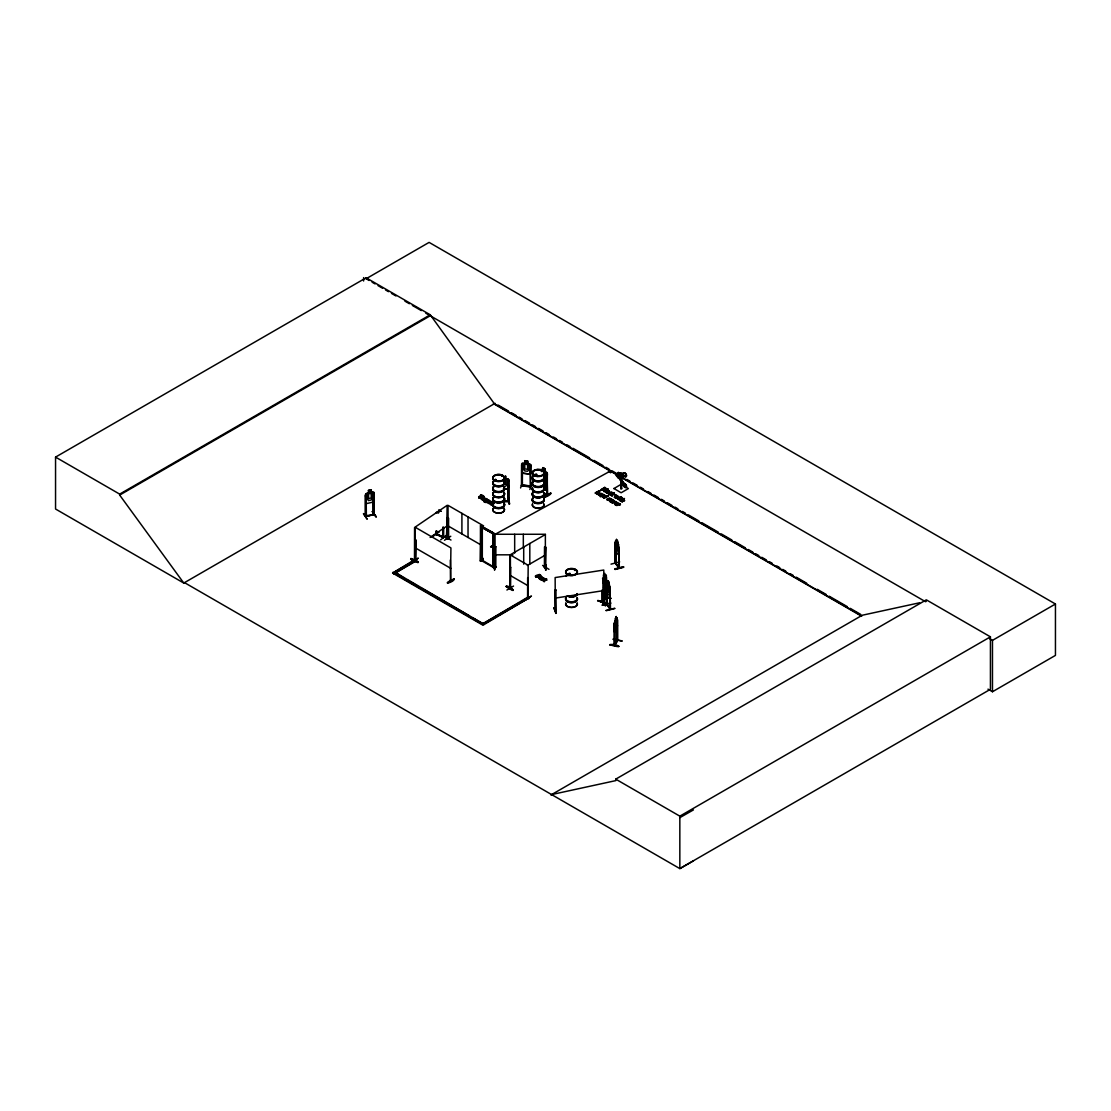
<?xml version="1.0" encoding="UTF-8"?>
<svg xmlns="http://www.w3.org/2000/svg" width="1111" height="1111" viewBox="0 0 1111 1111"><rect width="100%" height="100%" fill="white"/><g stroke="black" fill="none" stroke-linecap="round" stroke-linejoin="round"><path stroke-width="1.5" d="M602.829 600.982L602.509 602.106M615.216 563.194L619.035 568.179L618.605 544.612M618.521 476.077L617.91 475.591M609.731 644.838C615.119 642.755 627.284 649.824 609.745 644.755M609.883 644.519L618.785 646.394M602.509 578.595L606.342 575.248L605.87 584.997L603.676 587.525M597.996 600.829C623.715 608.939 580.136 595.44 606.425 602.967M612.23 496.2L612.536 494.173L614.73 494.589L612.536 494.173M513.532 586.053L506.908 590.01M611.647 495.867C611.939 491.867 608.675 497.117 612.008 493.881L614.175 492.645L612.008 494.312L614.73 494.589M610.161 594.107L609.647 596.093L610.078 594.135M619.035 552.861L618.521 554.847L618.994 552.806M481.716 530.697L481.688 529.864M495.812 480.049L495.034 480.188M481.716 543.265L481.577 544.543M496.145 479.674L495.52 479.396M481.688 555.917L481.66 557.028L481.535 556.222M501.589 476.216L501.741 476.008M534.224 474.8L535.78 475.175M534.447 475.272L535.044 474.383L535.835 475.272M535.641 475.272L534.724 475.077M542.071 471.356L541.113 471.203L542.001 471.425M574.484 570.387L575.47 570.387L574.609 570.096M623.452 484.424L618.563 477.48L623.41 484.618A2.097 1.208 60 0 0 624.993 487.423A2.097 1.208 60 0 0 626.326 486.076A2.097 1.208 60 0 0 624.285 483.743M623.646 484.313L623.59 484.521A2.097 1.208 60 0 0 625.174 487.312A2.097 1.208 60 0 0 626.507 485.965A2.097 1.208 60 0 0 624.465 483.632L619.216 476.827L624.104 483.757M617.674 619.869L617.744 640.45L614.175 644.561L614.661 645.422M614.216 645.324L617.397 640.311M614.202 644.616L614.202 645.435L614.23 623.327L617.008 617.938L617.008 640.755M614.855 645.005L614.827 624.438M617.452 504.227C616.147 496.95 612.022 508.491 618.035 502.936M604.773 583.636L604.912 575.942M410.667 559.111C417.458 559.486 423.833 566.346 410.667 559.139L417.917 562.583M418.208 562.319L411.001 558.486M418.236 561.985L410.973 558.541M611.008 564.138L619.66 561.902M610.772 603.176L601.981 605.189L610.606 602.981M436.04 533.724L437.081 533.891L436.165 533.78M436.79 531.364L436.873 534.822L436.998 531.211M442.914 527.045L442.636 537.474L442.97 536.544L443.664 537.668L436.331 534.335L436.331 530.905M506.116 586.483C520.337 596.399 509.31 584.275 506.116 586.497M616.286 619.091L616.188 616.536L614.661 622.466L614.508 645.505C614.883 645.074 619.341 638.867 617.008 640.005M522.434 485.924L521.587 485.882L521.67 465.092L522.503 465.19L522.323 485.979L522.587 484.979L530.822 485.979M522.503 465.19L521.601 465.273M529.628 473.953L530.766 471.606L529.697 474.05L522.573 473.217L521.656 470.536L522.656 473.133M527.725 463.565L527.725 461.023L524.698 460.676L524.767 463.356L523.253 464.023L523.253 468.745L524.767 470.939L527.6 471.272L529.128 469.425L529.128 464.717L527.6 463.69L527.628 461.107M522.406 485.201L521.503 485.076L530.752 486.16M529.891 466.065L530.725 466.162L529.891 466.065L530.544 486.937L530.766 464.815L530.641 471.633M529.697 474.05L522.601 473.161M529.85 486.076L529.905 486.868M530.655 486.146L530.544 486.937L521.517 485.854M529.85 489.479L531.738 483.716M366.491 493.423L365.575 494.534L366.463 503.616L373.213 502.061L374.199 499.311L374.199 492.52L374.157 514.574L365.519 516.629L365.533 494.478L368.505 492.965L368.408 490.382L371.324 489.77L371.227 492.395L372.657 492.909L372.657 497.631L371.227 499.992L368.546 500.617L367.102 498.922L367.102 494.201L368.546 493.02M373.213 502.061L374.157 499.256M547.251 473.508L547.195 488.201L546.306 490.229L543.821 488.743M547.195 488.201L546.362 490.34L543.751 488.784M543.89 482.146L545.737 485.479L544.334 481.813C547.445 480.327 544.654 477.452 543.862 480.994L546.556 482.41L547.32 480.216M555.222 590.247L556.042 590.108L555.139 590.052L555.347 610.842C557.403 610.842 554.111 609.009 556.139 610.12M414.75 560.708L415.333 527.336L450.927 547.904L450.455 580.595M447.441 538.529L446.608 538.696M508.769 486.285L507.713 488.826L503.339 488.854L507.63 488.687M363.519 513.574L367.033 518.948M603.495 577.526L602.745 582.317M555.833 613.411L553.82 607.661L556.333 613.341M444.456 540.252L450.774 536.266M547.39 494.826L544.209 493.02M546.64 495.228L547.626 495.409L546.931 474.508L546.737 495.256M602.412 590.149L602.509 601.62M605.926 597.051L606.731 596.621L602.079 602.106L602.12 590.066M605.967 597.746L605.773 574.942M415.931 540.182L415.097 539.974L415.931 540.182L416 560.777L415.181 560.125M415.264 560.347C415.361 560.666 416.194 559.097 414.75 559.958M448.622 518.184L448.469 538.904L448.025 517.837L447.789 538.599L448.164 537.641M448.719 537.988L447.955 537.599M448.705 538.779L447.955 538.349M450.552 580.331L450.774 580.359M482.702 557.972L482.73 558.764M494.881 564.263L494.909 569.721M494.478 570.082L494.409 564.638M606.356 603.412L598.037 600.468M373.06 514.087C370.866 516.893 363.13 514.171 366.366 516.379L366.158 495.659L365.366 495.853L365.422 516.323M365.366 516.407L374.032 514.393M374.157 513.824L373.06 513.865L374.032 513.643M605.106 489.757L601.232 489.854L604.703 490.618L604.926 489.298L606.523 488.715L604.759 487.396L601.232 489.423M544.959 567.318L545.723 566.916L545.695 567.707L545.626 547.112L544.515 546.959L544.418 567.513L545.168 568.027M615.355 618.383L616.286 616.563L616.258 619.23L616.994 618.049M615.355 619.23L615.98 617.383M614.577 621.924L615.244 620.771M614.452 632.048L616.994 628.076C618.744 618.535 614.814 637.561 614.133 630.048M622.021 641.158L613.272 639.103M490.576 546.668C492.006 547.168 489.729 547.709 491.701 546.043M491.52 546.765L491.756 545.959L491.742 547.112M492.798 545.209L493.284 545.168M492.756 545.945L493.617 545.807M542.626 577.998L540.626 578.984A1.472 0.847 0 0 1 539.682 578.831L538.974 577.789L540.974 576.803A1.486 0.861 0 0 1 541.918 576.956L542.432 577.248A1.472 0.847 0 0 1 542.682 577.803L540.626 579.414A1.472 0.847 0 0 1 539.682 579.262L538.974 578.22L540.974 577.234A1.486 0.861 0 0 1 541.918 577.387L542.432 577.678A1.472 0.847 0 0 1 542.682 578.22M501.936 476.036L502.561 476.369M541.904 470.967L541.765 471.495M605.662 491.826L607.661 490.854A1.486 0.861 0 0 1 608.606 490.993L609.12 491.298A1.472 0.847 0 0 1 609.37 491.84L607.314 493.034A1.472 0.847 0 0 1 606.37 492.881L605.592 491.604M609.272 500.672L611.272 499.7A1.486 0.861 0 0 1 612.217 499.839L612.73 500.131A1.472 0.847 0 0 1 612.98 500.686L610.925 501.88A1.472 0.847 0 0 1 609.981 501.728L609.272 500.242L611.272 499.27A1.486 0.861 0 0 1 612.217 499.422L612.73 499.714A1.472 0.847 0 0 1 612.98 500.256L610.661 501.533L609.203 500.436M505.574 486.34L507.116 484.285L507.116 479.563L505.574 478.758L505.574 476.161M612.911 502.228L615.675 501.464L616.133 502.158L612.092 502.88L614.23 500.63M612.092 502.88L613.744 500.353M555.042 610.633L556.139 610.647M556.069 610.717L555.958 589.927M603.842 602.551L603.162 602.69M603.842 603.301L603.773 582.539L602.954 582.664L602.94 603.412L603.87 602.329M544.821 486.951L545.932 485.549M545.015 479.022L546.126 477.619L545.154 468.814L542.848 467.62L542.918 470.106M618.633 566.943L619.369 567.318L618.605 567.749L618.952 547.043L619.341 568.096L615.466 562.916M507.824 501.353L507.796 480.813L508.657 480.98L507.796 480.813M603.69 575.165L604.537 574.206L603.69 575.998M605.926 597.801L606.37 576.762L606.662 581.983L610.161 587.316L610.161 609.411L610.425 608.467M603.579 587.497L605.87 584.997L606.342 582.039M603.69 599.773L606.731 597.426L603.981 600.398M616.091 498.436C617.952 495.784 617.105 498.575 619.827 497.534M616.883 497.77L618.285 496.214L615.244 496.825L618.285 496.645L616.883 498.2M415.333 559.597L414.82 559.916M446.525 538.043L446.969 538.113M447.358 538.557L447.136 517.823L446.525 538.793M495.881 546.751L495.02 546.765L495.881 546.751L495.784 567.554L495.77 566.513M544.834 567.082L545.695 566.888M609.661 471.536C607.384 473.55 609.05 468.217 610.064 470.467M527.878 598.135L528.183 565.263L510.393 554.986L510.407 588.372L510.629 567.318L509.796 567.54L510.629 567.318M510.727 587.469L509.727 587.386L510.463 586.955M527.586 598.274L527.656 577.72M618.563 477.48L619.396 476.716M617.48 496.881C609.911 500.242 620.174 492.062 615.244 497.256M614.397 497.45L616.369 495.103M615.647 563.749L615.258 542.682L615.55 563.735L616.536 539.39L616.577 542.057L615.23 541.293L615.202 563.319L618.91 567.013M607.703 583.289L606.314 582.442L606.3 604.509L610.036 608.245M615.244 496.825L616.827 495.381M509.838 588.038L509.796 555.056L545.404 534.502M545.598 567.735L544.959 568.068L545.376 546.765M491.659 503.616C492.104 505.436 490.104 504.561 490.895 502.491C490.048 500.825 490.312 501.686 490.895 502.922C485.618 500.103 492.965 505.658 488.229 503.214C487.368 500.95 493.465 501.353 491.229 503.227M615.369 502.88L617.202 504.366C617.008 501.63 616.022 502.464 617.119 503.922M495.034 479.869L495.812 479.744M494.784 480.174L496.256 479.688M568.679 574.137C567.665 572.957 568.721 575.081 568.54 574.443M606.592 604.898L607.661 580.622L608.911 582.261L609.397 586.497L608.772 592.427L606.981 588.066M508.769 500.783L503.297 500.922M508.769 501.533L503.311 501.644M442.9 536.53L442.761 537.53M440.65 539.877L446.539 535.224M495.117 567.263C497.256 566.86 494.159 568.526 495.048 566.541M495.853 566.777L494.95 566.777M545.265 566.513L544.418 566.971M545.445 567.29L544.418 567.513M545.404 566.791L544.446 566.791M444.039 536.419L450.997 540.029M446.58 538.752L447.136 505.338L414.57 527.503L414.5 560.583L416.181 560.958L414.889 559.569L392.641 573.054L482.952 625.201L528.753 598.121L527.447 597.371L482.952 623.702L518.545 603.148M530.711 486.687L521.781 485.604M483.938 498.658C483.591 489.604 473.619 501.63 482.243 496.2L483.424 496.881M600.551 494.284C602.134 491.645 603.717 495.742 599.523 495.631M601.357 494.576L600.218 493.131M430.138 537.446L447.136 525.892M489.159 501.88L488.771 503.116L490.312 503.7M615.369 503.311L615.119 504.241L616.522 504.269M623.438 500.936L623.938 500.367L622.715 499.978L620.743 501.117L620.174 499.186M547.32 479.48L546.626 476.577L547.251 479.521M547.251 486.299L544.932 485.84L544.932 488.368M545.015 488.493L545.015 485.799L546.126 485.576L544.904 476.786M544.348 580.303C543.848 580.761 545.057 582.456 543.265 581.206C545.279 577.651 548.251 580.303 545.612 579.998L543.807 578.567M542.848 467.62L542.932 470.272L541.807 470.508M540.682 469.772L541.404 469.273L547.39 473.48L546.612 472.147M545.084 468.856L542.932 467.745M547.542 474.841L546.709 474.647M546.556 482.41L543.932 480.869M544.237 497.048C556.18 488.354 549.695 496.923 544.279 497.103M544.334 497.478L550.764 493.117M546.376 480.146L544.89 479.313L547.195 481.41M621.674 476.48L618.299 477.716L623.257 475.355M616.188 474.494L618.022 475.341L618.035 476.508L617.841 475.452L612.147 472.161M618.035 476.508L616.383 475.55M618.022 475.341L617.883 476.202L618.785 475.911M618.758 477.98L622.229 475.939L625.16 476.022L618.758 477.98L618.299 472.467L618.299 476.397M411.778 561.93L418.083 558.264M413.056 561.472L418.111 558.222M450.316 560.041L450.774 581.109L450.455 579.845M483.257 559.583L480.258 560.986L482.924 559.014M482.966 559.361L480.327 560.958L483.007 559.43M454.205 578.678C454.802 582.483 438.373 585.969 454.246 578.748M447.566 582.983L454.26 579.067M545.14 567.999L545.626 547.112M542.599 565.43L548.987 569.346M509.796 588.094L510.713 587.872L510.018 588.274L510.157 567.61M524.809 599.954L531.447 596.038L524.823 600.301M184.593 582.678L183.87 583.108L55.55 509.019L55.55 457.107L366.13 277.792L430.249 314.802L494.367 403.737L617.23 474.675M366.13 277.792L366.13 278.75L429.11 242.392L1055.45 604.009L1055.45 655.393L992.47 691.75L987.971 689.139M55.55 457.107L119.669 494.117L430.249 314.802M693.431 860.858L679.835 868.608L184.509 582.636L183.773 583.053L119.669 495.075L430.249 315.76M183.773 583.053L495.089 403.321M478.66 497.728L482.243 496.2M483.84 496.214L482.827 497.659M483.257 497.381C486.951 498.922 481.535 500.686 480.841 498.797C481.757 497.422 486.146 499.02 482.827 497.242M482.757 498.908C482.91 499.394 479.716 497.95 483.493 498.492M482.118 499.714L484.785 498.075L483.257 496.964M485.882 498.867C490.548 499.075 477.702 502.727 485.826 498.381M483.174 500.339L486.271 498.631M486.743 499.894L487.215 499.2M484.118 501.894C482.868 502.019 490.229 503.936 489.048 500.367A1.666 0.972 0 0 0 488.34 499.769C483.049 498.672 488.618 504.061 484.688 501.741M489.604 500.992L489.048 500.797A1.666 0.972 0 0 0 488.34 500.2C483.035 500.311 489.729 502.478 487.687 499.992C483.188 500.269 487.34 504.352 489.604 500.561M486.868 502.061L484.118 501.464M490.993 502.936C493.742 499.2 484.174 503.255 490.312 503.269M492.534 502.255L492.159 502.894L492.534 502.255L493.728 503.366M492.534 502.686L491.006 503.491L489.159 502.311M492.84 502.422C496.492 500.908 487.562 505.186 491.881 504.866M492.909 503.325L491.479 505.102M392.641 573.054L413.403 561.069M416.181 560.319L393.947 573.818M393.933 573.804L416.181 560.958M493.326 566.735L482.313 560.291L480.452 560.333L480.452 525.739L493.798 533.113L493.506 567.874L492.909 533.613L481.618 527.086L481.688 560.722L492.742 567.068L493.326 533.391L481.716 527.267L491.951 532.572M480.452 525.739L493.798 533.113M619.077 474.23L620.563 475.077L620.563 476.897L619.077 476.05L619.077 474.23L621.591 474.494M620.757 473.258L623.257 473.536L620.757 473.258L620.757 475.077M618.633 475.675L619.285 477.091L618.633 475.675L623.59 474.05A2.097 1.208 60 0 1 625.174 473.078A2.097 1.208 60 0 1 626.507 475.966A2.097 1.208 60 0 1 624.465 475.939L619.285 477.091M620.563 475.077L621.771 474.494M618.063 476.73L617.327 475.675M623.646 474.3L623.41 474.161A2.097 1.208 60 0 1 624.979 473.175A2.097 1.208 60 0 1 626.326 476.077A2.097 1.208 60 0 1 624.285 476.05L624.299 475.716M595.343 492.784C607.037 486.326 592.427 497.172 599.148 493.423C600.815 490.673 593.621 493.103 595.788 493.478M595.343 493.215L599.482 490.923M601.232 489.854L604.759 487.826L606.523 489.146L604.939 489.284M602.245 490.007L604.481 490.118L603.412 489.146L602.106 489.895L603.412 488.715L605.814 489.173L604.759 487.396M603.801 488.493C608.745 487.701 601.981 490.09 604.828 488.326M480.452 560.333L480.91 525.878M596.982 493.728L598.996 492.465L598.149 492.117M596.982 494.159L598.996 492.895L597.774 492.34M604.065 491.062C614.675 486.437 601.718 491.756 604.509 491.742M600.246 493.576C605.273 495.895 593.566 493.617 601.357 494.145M604.065 491.493L608.203 489.187M600.912 494.409C596.399 493.437 602.842 495.312 599.634 495.2M603.69 494.978C607.342 494.562 594.843 499.672 603.245 494.298M600.593 496.242L603.69 494.548M613.897 488.59L621.132 484.313L628.368 488.59L621.132 492.77L613.897 488.479M604.162 495.812L604.634 495.103M610.286 493.909C605.287 492.479 618.188 491.659 608.286 492.951A1.444 0.833 0 0 0 608.384 493.52C608.634 495.409 614.938 490.506 608.286 493.381A1.444 0.833 0 0 0 608.384 493.951L609.786 494.617L614.175 492.645M603.94 497.742L608.064 495.881L603.94 498.172M608.064 496.311L606.481 496.714A1.694 0.986 0 0 0 605.759 496.117A1.458 0.847 0 0 0 604.856 495.992L603.384 496.95L606.106 496.492L604.648 495.95L602.717 497.145L604.203 498.02M606.481 496.714L608.064 495.881M606.481 496.284A1.694 0.986 0 0 0 605.759 495.687A1.458 0.847 0 0 0 604.856 495.562C600.482 495.645 604.801 499.978 606.106 496.492M610.036 494.937L614.175 493.062M610.883 498.867C607.453 498.256 609.078 501.228 607.12 499.978A1.444 0.833 0 0 1 607.023 499.422C610.953 498.367 611.272 497.589 607.023 498.992A1.444 0.833 0 0 0 607.12 499.561L609.022 500.367M621.091 496.798C620.855 501.394 620.299 495.089 621.605 497.52C617.841 501.047 615.883 498.381 620.674 497.589C623.646 497.506 622.382 500.533 620.23 497.339M617.577 499.297L621.605 497.089M620.98 498.2L619.091 499.422L620.369 500.408M622.563 497.811L619.063 499.964L619.994 500.658L624.424 498.561L623.09 499.756L624.465 500.367L621.938 501.811L623.965 500.033L622.715 499.978M622.618 498.714L620.396 500.006M620.299 500.867L624.424 498.561M617.952 503.214C612.675 500.478 614.119 508.366 619.021 503.408C622.438 504.672 616.869 504.727 616.827 505.616M616.383 505.366L619.466 503.658M621.938 501.811L624.576 500.658L623.09 499.756M619.952 504.922L620.41 504.227M527.364 565.457L545.404 555.056M535.849 576.998L539.363 574.956C545.904 578.484 527.656 577.22 539.363 574.526C544.487 576.345 534.905 577.845 539.432 575.026M535.849 576.567L540.029 576.581L539.363 574.526M538.03 576.276L539.432 575.456M543.432 579.206C549.459 577.789 535.877 582.164 543.765 578.081M541.113 580.039L544.209 578.331M543.807 578.998L545.14 578.9M545.529 579.109L546.737 578.928M545.612 579.998L543.904 581.067L544.584 581.539M545.237 578.928L543.279 580.539L544.584 581.122M521.517 601.44L525.961 598.871M392.641 572.415L482.952 624.563L528.753 598.121M550.889 795.004L862.205 615.258L919.561 602.787M551.611 794.573L615.73 780.63L615.73 779.144L926.31 599.829L990.429 636.839L990.429 689.292L679.835 868.608L679.835 816.154L990.429 636.839M926.31 601.315L925.588 601.745L425.777 313.177M989.498 638.644L992.47 640.367L1055.45 604.009M679.835 817.654L693.431 809.905M493.353 535.28L608.647 471.981M446.886 538.877L447.08 537.627M567.999 573.887L568.707 573.707M599.329 494.395L599.815 495.034M365.38 515.629L366.366 515.837M545.348 567.527L545.376 534.266L495.02 534.266L495.117 567.527M510.13 588.205L510.032 567.665M616.091 498.006L619.827 497.103M510.449 587.622L509.796 587.344M614.397 497.02L617.48 496.45M603.023 603.176L602.94 602.884M612.911 502.658L616.133 502.158M612.092 502.45L616.133 501.741M615.675 540.793L618.494 544.696L616.438 539.404M617.785 541.015L617.647 551.195L615.855 546.82M615.188 547.987L615.563 551.014L618.605 554.82M618.619 567.082L618.91 567.54M614.897 568.846L623.535 566.679M614.911 569.221L623.535 567.013M623.715 567.29L615.091 569.499M607.564 580.65L608.911 582.261M606.675 583.858L606.759 604.981M609.633 585.872L608.814 582.289M610.161 587.316L610.036 594.066M610.036 608.786L610.078 588.274L610.481 609.217M606.689 592.246L606.398 589.205L606.814 592.177M606.203 610.703L614.841 608.55M614.661 608.245L606.023 610.411M436.248 533.544L436.776 534.822M495.381 479.452L495.381 480.341M368.449 490.437L371.324 489.77M371.185 492.354L374.199 492.52M366.533 493.492L373.143 491.951M373.143 494.048L374.06 494.034L373.143 494.048L373.296 514.824L373.268 494.214M373.213 513.796L373.935 513.657M375.976 516.921L372.324 511.518L376.323 516.851M522.434 482.632L520.573 487.965M546.862 495.02L546.931 476.216M603.856 582.72L602.954 582.664M603.023 602.398L603.773 602.343M603.87 603.079L602.954 603.217L603.953 603.259L603.773 570.04L555.139 577.567L555.333 610.814M603.773 603.092L605.662 605.717L603.745 601.731M555.139 598.121L603.773 590.594M373.935 514.407L373.935 493.853M366.116 516.212L366.019 515.435M507.894 500.589L508.657 500.603M494.978 566.527L495.978 566.971M436.429 534.335L443.47 537.807L443.595 527.35M493.52 545.945L492.812 545.459L492.812 546.306M492.117 546.904L491.951 546.918M556.014 609.689L555.917 610.467M495.742 480.41L494.923 480.285M599.537 494.006L598.287 494.839L599.815 495.464M505.574 478.688L508.769 479.494L508.713 501.575L508.657 480.799M508.657 498.617L509.449 504.158L508.657 498.325M503.311 501.117L507.824 500.603L507.908 501.589M503.297 501.464L508.755 501.353M612.008 493.881L614.73 494.159M545.501 564.582L546.029 570.137L545.501 564.291M620.757 488.354L621.674 488.354M495.02 554.82L513.032 554.82M616.161 619.202L616.161 626.798L615.175 628.368L614.661 627.187M603.301 495.2L604.634 495.534M619.077 504.311L620.41 504.644M485.882 499.297L487.215 499.631M604.203 497.589C601.94 497.464 605.551 495.312 606.106 496.923M608.995 499.922C605.62 499.603 610.036 497.103 610.883 499.297M482.396 499.131L480.938 498.117L483.854 498.284M486.868 501.63L484.604 501.214M375.865 516.573L372.324 511.518M622.84 476.147L625.16 476.55M602.676 600.107L605.162 605.801M614.091 623.327L614.577 631.951M527.892 598.44L527.878 577.581M521.628 485.854L521.656 463.745L522.628 462.954L529.697 463.787L530.739 464.87M443.372 537.821L443.386 527.503M603.759 596.051L610.967 598.26L603.981 596.176M603.787 596.329L610.814 598.44M509.074 498.658L509.449 504.144M508.949 503.741L508.616 498.297M545.529 564.61L545.584 570.068M619.077 476.05L618.758 472.73L620.618 473.397L618.299 472.467L619.938 475.133M547.306 494.826L547.306 495.575L547.32 473.467M547.209 495.52L543.987 493.687M448.288 538.099L447.733 537.807M441.039 511.185L438.539 510.13L440.97 511.241M438.595 512.615L436.095 512.463L438.678 512.726M542.932 471.12L545.015 472.272L545.015 476.994M543.932 475.175L546.626 476.577M543.932 475.258L546.501 476.675M545.015 485.799L546.57 486.66M543.293 486.118L544.64 487.701L543.293 486.965M543.987 493.159L546.64 494.617M544.209 493.548L547.515 495.339M415.139 560.583L415.708 540.307M366.13 278.75L369.116 280.472M372.102 282.194L375.087 283.916M378.059 285.638L382.531 288.221M385.517 289.943L388.503 291.665M391.489 293.387L395.96 295.97M404.904 301.137L409.376 303.72M412.362 305.442L421.305 310.594M498.089 405.043L508.574 411.098M511.574 412.834L516.073 415.431M519.059 417.153L522.059 418.889M525.059 420.611L529.558 423.208M532.558 424.944L535.544 426.68M538.543 428.402L543.043 430.999M546.043 432.735L549.028 434.457M553.528 437.054L556.528 438.789M559.527 440.511L562.513 442.247M567.013 444.844L570.012 446.566M573.012 448.302L589.497 457.815M593.982 460.412L602.981 465.606M605.967 467.328L608.967 469.064M611.967 470.786L616.466 473.383M626.951 479.438L629.951 481.174M632.951 482.91L637.436 485.493M640.436 487.229L643.436 488.965M647.921 491.548L650.921 493.284M653.921 495.02L658.42 497.617M661.42 499.339L664.406 501.075M667.405 502.797L671.905 505.394M674.905 507.13L677.891 508.852M682.39 511.449L685.39 513.185M688.389 514.907L698.875 520.962M701.874 522.698L718.359 532.211M721.345 533.947L731.843 540.002M734.829 541.724L745.328 547.792M748.314 549.514L752.814 552.111M755.813 553.847L758.813 555.569M761.813 557.305L766.298 559.902M769.298 561.624L772.298 563.36M776.783 565.957L779.783 567.679M782.783 569.415L785.783 571.137M790.282 573.734L793.268 575.47M796.268 577.192L806.753 583.261M817.252 589.316L826.237 594.496M829.237 596.232L847.221 606.606M850.207 608.342L860.706 614.397M621.729 477.272L861.469 615.688M493.381 403.599L609.134 470.425M621.16 477.369L861.692 616.244M602.106 489.465L603.842 490.048L603.94 489.021M615.716 502.686L617.119 503.491M480.591 494.812L483.84 496.645M494.103 503.158L493.284 503.116L493.59 501.991M492.159 502.464L494.103 503.589M489.493 501.686L490.895 502.491M478.66 497.297L479.133 497.992M483.618 525.892L448.025 505.338L448.122 538.404M481.688 527.225L492.84 533.655M544.862 579.15L546.806 580.261M538.03 575.845L539.696 576.29L539.821 575.248M448.025 525.892L482.202 545.64M510.393 575.54L528.183 585.816M527.447 598.01L528.753 598.76M415.333 547.904L450.927 568.457M404.14 578.206L395.252 572.429L484.243 624.451L472.383 617.605M407.112 579.914L417.5 585.914M420.458 587.622L469.411 615.883M615.73 779.144L679.835 816.154M491.381 546.168L492.117 546.556M442.664 536.766L436.873 534.28L443.539 536.821M619.841 504.408L618.702 504.533M618.758 472.73L620.618 473.939M436.165 534.53L436.123 531.058M507.63 478.716L508.671 479.535M606.592 604.148L610.425 609.217M604.148 495.367L602.926 495.423M486.729 499.45L485.507 499.506M606.814 603.69L607.064 604.912M606.814 604.44L606.342 603.676L610.12 609.356M616.994 640.839L617.216 618.369M616.688 540.238L617.438 542.071L616.688 541.085M606.731 592.205L609.731 596.065M366.158 495.659L365.366 495.853M363.505 513.893L367.088 519.045M545.015 484.993L545.015 480.23M545.015 478.216L546.126 480.855M613.133 639.283L621.993 640.839M505.672 476.133L505.672 478.66M616.369 474.383L616.188 475.661M992.47 640.367L992.47 691.75M621.674 475.939L621.674 488.896L620.757 488.896L620.757 475.939M604.87 576.081L604.828 573.387L603.412 574.97L603.551 577.553M604.773 581.608L604.773 576.887L603.454 578.373L603.454 583.094M602.801 589.719L602.842 601.787M544.821 480.202L544.821 484.924M544.612 566.513L544.737 567.929M529.808 543.501L529.808 564.055M527.447 597.371L527.614 598.329M523.698 547.029L523.698 564.152M523.323 534.266L523.323 547.973M514.671 534.266L514.671 553.111M505.574 479.591L505.574 484.313M505.061 476.661L505.061 477.494M493.506 533.28L493.506 567.874M488.687 500.575L486.035 501.186L487.243 501.422M482.313 526.933L482.313 560.291M480.744 525.572L480.744 560.166M468.037 516.893L468.037 537.46M461.912 513.365L461.912 533.919M447.386 517.948L447.4 538.571M439.026 510.852L439.026 511.699M433.234 536.085L439.067 531.794L433.179 536.099M363.616 277.597L363.616 281M119.669 494.117L119.669 495.075M543.932 482.882A5.972 3.444 0 0 1 537.391 487.187A5.972 3.444 0 0 1 532.988 482.049M543.821 487.66A5.847 3.375 0 0 1 538.168 491.909A5.847 3.375 0 0 1 532.516 487.66M543.932 477.216A5.972 3.444 0 0 1 537.391 481.521A5.972 3.444 0 0 1 532.988 476.383M533.947 475.661A5.972 3.444 0 0 1 536.613 474.772M543.835 477.549A5.874 3.389 0 0 1 538.168 481.827A5.874 3.389 0 0 1 532.488 477.549M534.016 476.036A5.874 3.389 0 0 1 536.641 475.161M543.932 482.591A5.972 3.444 0 0 1 537.391 486.896A5.972 3.444 0 0 1 532.988 481.757M543.932 476.925A5.972 3.444 0 0 1 537.391 481.23A5.972 3.444 0 0 1 532.988 476.091M533.947 475.369A5.972 3.444 0 0 1 536.613 474.48M543.835 476.605A5.874 3.389 0 0 1 538.168 480.869A5.874 3.389 0 0 1 532.488 476.605M534.016 475.077A5.874 3.389 0 0 1 536.641 474.203M543.848 483.229A5.888 3.402 0 0 1 538.168 487.507A5.888 3.402 0 0 1 532.475 483.229M543.848 482.271A5.888 3.402 0 0 1 538.168 486.549A5.888 3.402 0 0 1 532.475 482.271M543.835 487.993A5.874 3.389 0 0 1 538.168 492.256A5.874 3.389 0 0 1 532.488 487.993M543.932 499.047A5.972 3.444 0 0 1 537.391 503.352A5.972 3.444 0 0 1 532.988 498.214M543.835 488.507A5.861 3.389 0 0 1 538.168 492.77A5.861 3.389 0 0 1 532.502 488.507M543.821 503.825A5.847 3.375 0 0 1 538.168 508.074A5.847 3.375 0 0 1 532.516 503.825M543.862 488.215A5.902 3.402 0 0 1 538.168 492.506A5.902 3.402 0 0 1 532.461 488.215M543.932 493.381A5.972 3.444 0 0 1 537.391 497.686A5.972 3.444 0 0 1 532.988 492.548M543.932 498.756A5.972 3.444 0 0 1 537.391 503.061A5.972 3.444 0 0 1 532.988 497.922M543.932 493.09A5.972 3.444 0 0 1 537.391 497.395A5.972 3.444 0 0 1 532.988 492.256M543.835 493.715A5.874 3.389 0 0 1 538.168 497.992A5.874 3.389 0 0 1 532.488 493.715M543.835 492.77A5.874 3.389 0 0 1 538.168 497.034A5.874 3.389 0 0 1 532.488 492.77M543.848 499.394A5.888 3.402 0 0 1 538.168 503.672A5.888 3.402 0 0 1 532.475 499.394M543.835 498.436A5.874 3.389 0 0 1 538.168 502.714A5.874 3.389 0 0 1 532.488 498.436M543.835 504.158A5.874 3.389 0 0 1 538.168 508.421A5.874 3.389 0 0 1 532.488 504.158M503.811 487.062A5.972 3.444 0 0 1 498.645 492.229A5.972 3.444 0 0 1 493.478 487.062M503.741 487.41A5.888 3.402 0 0 1 498.645 492.506A5.888 3.402 0 0 1 493.548 487.41M503.755 491.979A5.902 3.402 0 0 1 498.645 497.075A5.902 3.402 0 0 1 493.534 491.979M503.741 492.215A5.888 3.402 0 0 1 498.645 497.325A5.888 3.402 0 0 1 493.548 492.215M503.811 481.382A5.972 3.444 0 0 1 498.645 486.562A5.972 3.444 0 0 1 493.478 481.382M503.741 486.465A5.888 3.402 0 0 1 498.645 491.562A5.888 3.402 0 0 1 493.548 486.465M503.741 481.743A5.888 3.402 0 0 1 498.645 486.84A5.888 3.402 0 0 1 493.548 481.743M503.811 486.771A5.972 3.444 0 0 1 498.645 491.937A5.972 3.444 0 0 1 493.478 486.771M503.811 481.091A5.972 3.444 0 0 1 498.645 486.271A5.972 3.444 0 0 1 493.478 481.091M503.741 480.785A5.888 3.402 0 0 1 498.645 485.896A5.888 3.402 0 0 1 493.548 480.785M503.811 503.227A5.972 3.444 0 0 1 498.645 508.394A5.972 3.444 0 0 1 493.478 503.227M503.741 503.575A5.888 3.402 0 0 1 498.645 508.671A5.888 3.402 0 0 1 493.548 503.575M503.727 508.019A5.861 3.389 0 0 1 498.645 513.101A5.861 3.389 0 0 1 493.562 508.019M503.727 492.687A5.861 3.389 0 0 1 498.645 497.756A5.861 3.389 0 0 1 493.562 492.687M503.755 508.144A5.902 3.402 0 0 1 498.645 513.24A5.902 3.402 0 0 1 493.534 508.144M503.755 492.395A5.902 3.402 0 0 1 498.645 497.506A5.902 3.402 0 0 1 493.534 492.395M503.811 497.547A5.972 3.444 0 0 1 498.645 502.727A5.972 3.444 0 0 1 493.478 497.547M503.727 502.63A5.874 3.389 0 0 1 498.645 507.713A5.874 3.389 0 0 1 493.562 502.63M503.741 497.909A5.888 3.402 0 0 1 498.645 503.005A5.888 3.402 0 0 1 493.548 497.909M503.811 502.936A5.972 3.444 0 0 1 498.645 508.102A5.972 3.444 0 0 1 493.478 502.936M503.811 497.256A5.972 3.444 0 0 1 498.645 502.436A5.972 3.444 0 0 1 493.478 497.256M503.741 496.95A5.888 3.402 0 0 1 498.645 502.061A5.888 3.402 0 0 1 493.548 496.95M617.549 475.202A1.833 1.055 60 0 1 619.535 475.494A1.833 1.055 60 0 1 619.549 477.966A1.833 1.055 60 0 1 617.549 475.98M573.026 575.595A5.874 3.389 0 0 1 565.652 572.012A5.874 3.389 0 0 1 573.998 569.235A5.874 3.389 0 0 1 575.665 574.706M573.04 575.317A5.902 3.402 0 0 1 565.707 571.443A5.902 3.402 0 0 1 574.901 569.235A5.902 3.402 0 0 1 574.456 574.984M565.749 576.317A5.972 3.444 0 0 1 566.346 575.484M567.29 574.762A5.972 3.444 0 0 1 568.526 574.22M567.36 575.137A5.874 3.389 0 0 1 568.568 574.595M565.749 576.026A5.972 3.444 0 0 1 566.346 575.192M567.29 574.47A5.972 3.444 0 0 1 569.971 573.582M567.36 574.179A5.874 3.389 0 0 1 569.985 573.304M577.276 598.149A5.972 3.444 0 0 1 570.735 602.454A5.972 3.444 0 0 1 566.346 597.315M577.206 603.037A5.902 3.402 0 0 1 571.512 607.328A5.902 3.402 0 0 1 565.818 603.037M577.276 597.857A5.972 3.444 0 0 1 570.735 602.162A5.972 3.444 0 0 1 566.346 597.024M577.192 598.496A5.874 3.389 0 0 1 571.512 602.759A5.874 3.389 0 0 1 565.832 598.496M577.206 597.537A5.888 3.402 0 0 1 571.512 601.815A5.888 3.402 0 0 1 565.818 597.537M577.206 603.245A5.902 3.402 0 0 1 571.512 607.523A5.902 3.402 0 0 1 565.818 603.245M577.387 593.705A5.874 3.389 0 0 1 573.762 596.829A5.874 3.389 0 0 1 567.36 596.093M577.276 594.26A5.972 3.444 0 0 1 567.29 595.802M577.276 593.968A5.972 3.444 0 0 1 568.526 596.065M577.192 593.621A5.874 3.389 0 0 1 568.568 595.69M542.099 578.067C539.321 581.206 539.127 576.137 542.099 578.067M542.099 577.637C539.377 580.747 539.141 575.706 542.099 577.637M608.786 491.687C607.314 494.534 603.704 490.493 607.661 490.423A1.486 0.861 0 0 1 608.606 490.576L609.12 490.868A1.472 0.847 0 0 1 609.37 491.409L607.259 492.687A1.472 0.847 0 0 1 606.37 492.451L607.259 491.284L608.786 491.687M608.786 491.256C605.967 494.395 605.842 489.312 608.786 491.256M612.397 500.533L610.869 501.533A1.472 0.847 0 0 1 609.981 501.297L610.869 500.131L612.397 500.533M612.397 500.103C609.661 503.227 609.467 498.159 612.397 500.103M609.911 472.036C611.272 474.897 612.05 468.106 609.911 472.036M506.435 586.205L513.199 590.122L506.422 586.247M616.161 620.049L615.175 621.618L615.175 626.34L616.161 624.771L616.161 620.049M617.924 476.425L618.98 477.424L617.924 476.425M370.741 490.409L369.019 491.645L370.741 490.409M371.227 493.242L368.546 493.867L368.546 498.589L371.227 497.964L371.227 493.242M527.1 461.523L525.281 461.315L525.281 462.148L527.1 462.37L527.1 461.523M527.6 464.537L524.767 464.204L524.767 468.925L527.6 469.259L527.6 464.537M544.64 469.12L543.293 468.384L544.64 469.967L544.64 469.12M617.647 544.446L616.48 542.918L616.48 547.64L617.647 549.167L617.647 544.446M608.564 582.47L607.814 581.484L608.564 583.303L608.564 582.47M608.772 585.691L607.606 584.164L607.606 588.886L608.772 590.413L608.772 585.691M535.238 475.661A5.861 3.389 0 0 0 544.029 472.73A5.861 3.389 0 0 0 535.238 469.8A5.861 3.389 0 0 0 535.238 475.661M535.238 476.147A5.861 3.389 0 0 0 544.029 473.217A5.861 3.389 0 0 0 535.238 470.286A5.861 3.389 0 0 0 535.238 476.147M535.21 475.883A5.902 3.402 0 0 0 544.071 472.925A5.902 3.402 0 0 0 535.21 469.981A5.902 3.402 0 0 0 535.21 475.883M495.714 480.674A5.861 3.389 0 0 0 504.505 477.744A5.861 3.389 0 0 0 495.714 474.814A5.861 3.389 0 0 0 495.714 480.674M495.714 481.16A5.861 3.389 0 0 0 504.505 478.23A5.861 3.389 0 0 0 495.714 475.3A5.861 3.389 0 0 0 495.714 481.16M494.478 480.341A5.902 3.402 0 0 0 504.338 478.813A5.902 3.402 0 0 0 497.117 474.647A5.902 3.402 0 0 0 494.478 480.341M617.049 475.827A1.833 1.055 60 0 0 618.994 478.244A1.833 1.055 60 0 0 618.98 475.633A1.833 1.055 60 0 0 617.049 475.827M568.568 574.79A5.888 3.402 0 0 0 577.401 571.846A5.888 3.402 0 0 0 568.568 568.901A5.888 3.402 0 0 0 568.568 574.79"/></g></svg>
